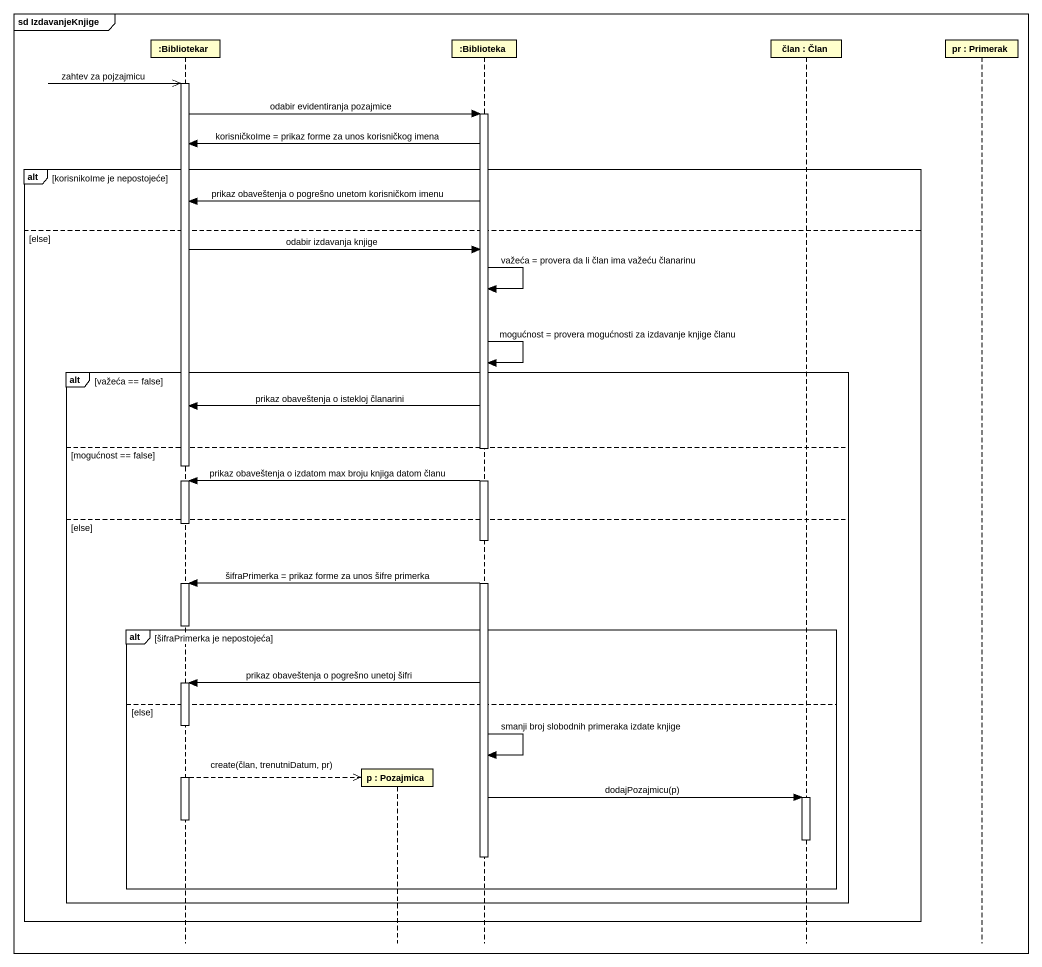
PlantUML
@startuml
mainframe sd IzdavanjeKnjige
hide footbox
participant ":Bibliotekar" as Bibliotekar
participant "p : Pozajmica" as p
participant ":Biblioteka" as Biblioteka
participant "član : Član" as član
participant "pr : Primerak" as pr

Bibliotekar ->> Bibliotekar : zahtev za pojzajmicu
activate Bibliotekar
Bibliotekar -> Biblioteka : odabir evidentiranja pozajmice
activate Biblioteka
Biblioteka -> Bibliotekar : korisničkoIme = prikaz forme za unos korisničkog imena
alt korisnikoIme je nepostojeće
  Biblioteka -> Bibliotekar : prikaz obaveštenja o pogrešno unetom korisničkom imenu
else else
  Bibliotekar -> Biblioteka : odabir izdavanja knjige
  Biblioteka -> Biblioteka : važeća = provera da li član ima važeću članarinu
  Biblioteka -> Biblioteka : mogućnost = provera mogućnosti za izdavanje knjige članu
  alt važeća == false
    Biblioteka -> Bibliotekar : prikaz obaveštenja o istekloj članarini
  else mogućnost == false
    deactivate Bibliotekar
    Biblioteka -> Bibliotekar : prikaz obaveštenja o izdatom max broju knjiga datom članu
    activate Bibliotekar
  else else
    deactivate Bibliotekar
    Biblioteka -> Bibliotekar : šifraPrimerka = prikaz forme za unos šifre primerka
    activate Bibliotekar
    deactivate Bibliotekar
    alt šifraPrimerka je nepostojeća
      Biblioteka -> Bibliotekar : prikaz obaveštenja o pogrešno unetoj šifri
      activate Bibliotekar
    else else
      deactivate Bibliotekar
      Biblioteka -> Biblioteka : smanji broj slobodnih primeraka izdate knjige
      activate Bibliotekar
      Bibliotekar -->> p ** : create(član, trenutniDatum, pr)
      Biblioteka -> član : dodajPozajmicu(p)
      activate član
      deactivate Bibliotekar
      deactivate član
      deactivate Biblioteka
    end
  end
end
@enduml
